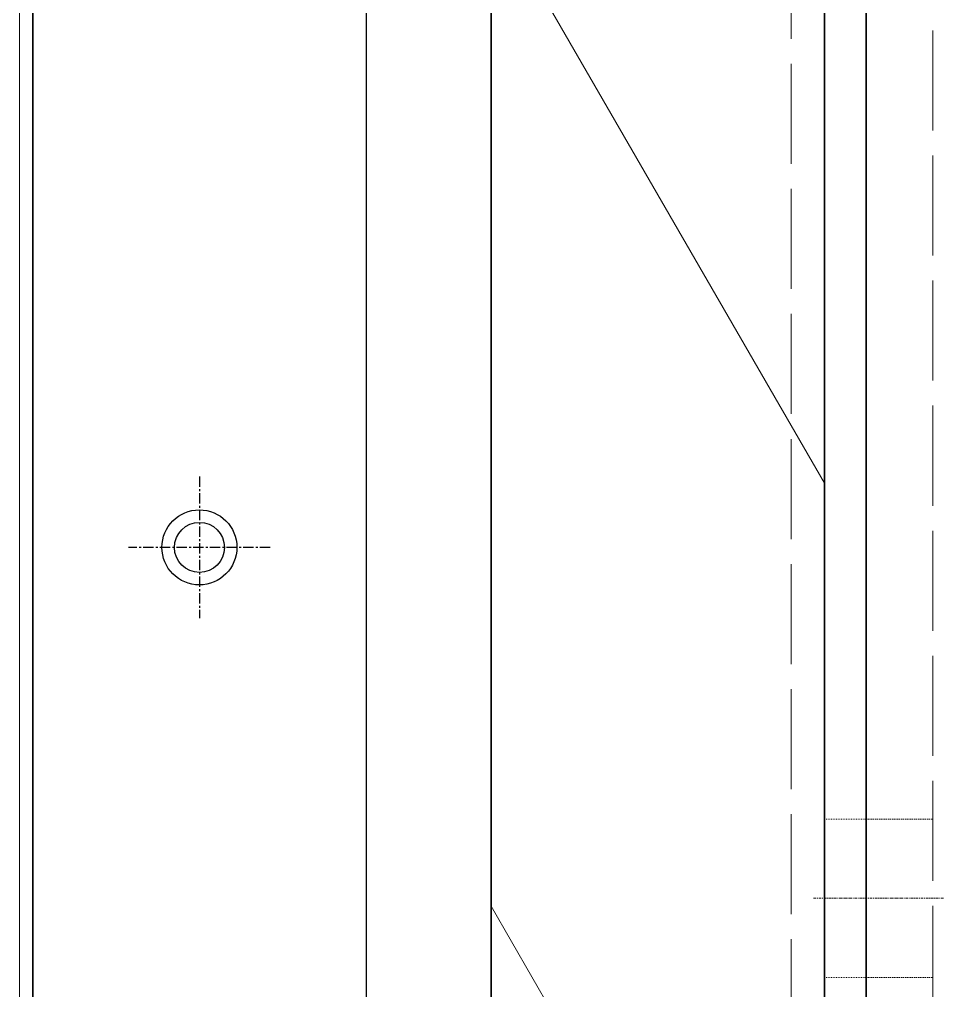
# Model space of a CAD drawing. Header units: millimetres. Extents: x 5532 to 37795, y 3716 to 26531.
# Drawn here: x 15975.6 to 16086.5, y 13115.8 to 13232.3 of the extents above; entities that cross this region are included whole.
import ezdxf

# ---------------------------------------------------------------- set-up
doc = ezdxf.new("R2010")
doc.units = ezdxf.units.MM
for name, pattern in [('CENTER', [2, 1.25, -0.25, 0.25, -0.25]), ('DASHDOT', [18.5, 12, -3, 0.5, -3]), ('DASHED', [15, 12, -3])]:
    doc.linetypes.add(name, pattern=pattern)
doc.layers.add('center', color=1, linetype='CENTER')

# ---------------------------------------------------------------- blocks, each defined once
blk = doc.blocks.new('A$C55E021B5')
at = {"color": 7, "lineweight": 35}
for p, q in [((1375, 38.5), (1375, 2102.5)), ((1415, 2102.5), (1415, 38.5)), ((1370, 2070.5), (1370, 209.79)), ((1370, 2070.5), (1370, 209.79)), ((1375, 70.5), (1375, 2070.5)), ((1375, 2070.5), (1375, 209.79))]:
    blk.add_line(p, q, dxfattribs=at)
at = {"color": 7, "linetype": 'DASHED', "lineweight": 13}
for p, q in [((1362, 2074.5), (1362, 66.5)), ((1370, 2074.5), (1370, 66.5)), ((1379, 1050.5), (1379, 38.5))]:
    blk.add_line(p, q, dxfattribs=at)
at = {"color": 7, "lineweight": 13, "ltscale": 0.133334}
for p, q in [((1415, 1054.47), (1375, 985.19)), ((1415, 934.47), (1375, 865.19))]:
    blk.add_line(p, q, dxfattribs=at)
at = {"color": 7, "linetype": 'DASHED', "lineweight": 13, "ltscale": 0.013334}
for p, q in [((1370, 944.91), (1362, 944.91)), ((1370, 925.91), (1362, 925.91))]:
    blk.add_line(p, q, dxfattribs=at)
at = {"color": 7, "linetype": 'DASHED', "lineweight": 13, "ltscale": 0.008333}
for p, q in [((1375, 944.91), (1370, 944.91)), ((1375, 925.91), (1370, 925.91))]:
    blk.add_line(p, q, dxfattribs=at)
at = {"color": 7, "linetype": 'DASHDOT', "lineweight": 13, "ltscale": 0.025999}
blk.add_line((1376.3, 935.41), (1360.7, 935.41), dxfattribs=at)
blk = doc.blocks.new('A$C3FF200C2')
for p, q in [((0, 805), (0, 0)), ((40, 805), (40, 0))]:
    blk.add_line(p, q)
blk = doc.blocks.new('1')
for p, q in [((15977.17, 15278.4), (15977.17, 11678.4)), ((15977.17, 12193.94), (15977.17, 14499.94))]:
    blk.add_line(p, q)
at = {"lineweight": 5}
blk.add_line((15975.57, 11756.8), (15975.57, 15238), dxfattribs=at)
for radius in [4.5, 3]:
    blk.add_circle((15997.17, 13168.94), radius)
at = {"layer": 'center'}
for p, q in [((15997.17, 13177.44), (15997.17, 13160.44)), ((16005.67, 13168.94), (15988.67, 13168.94))]:
    blk.add_line(p, q, dxfattribs=at)
at = {"xscale": -1}
blk.add_blockref('A$C55E021B5', (17447.17, 12191.44), dxfattribs=at)
blk.add_blockref('A$C3FF200C2', (15977.17, 12883.94))

msp = doc.modelspace()

# ---------------------------------------------------------------- block references
msp.add_blockref('1', (0, 0))

doc.saveas('drawing.dxf')
